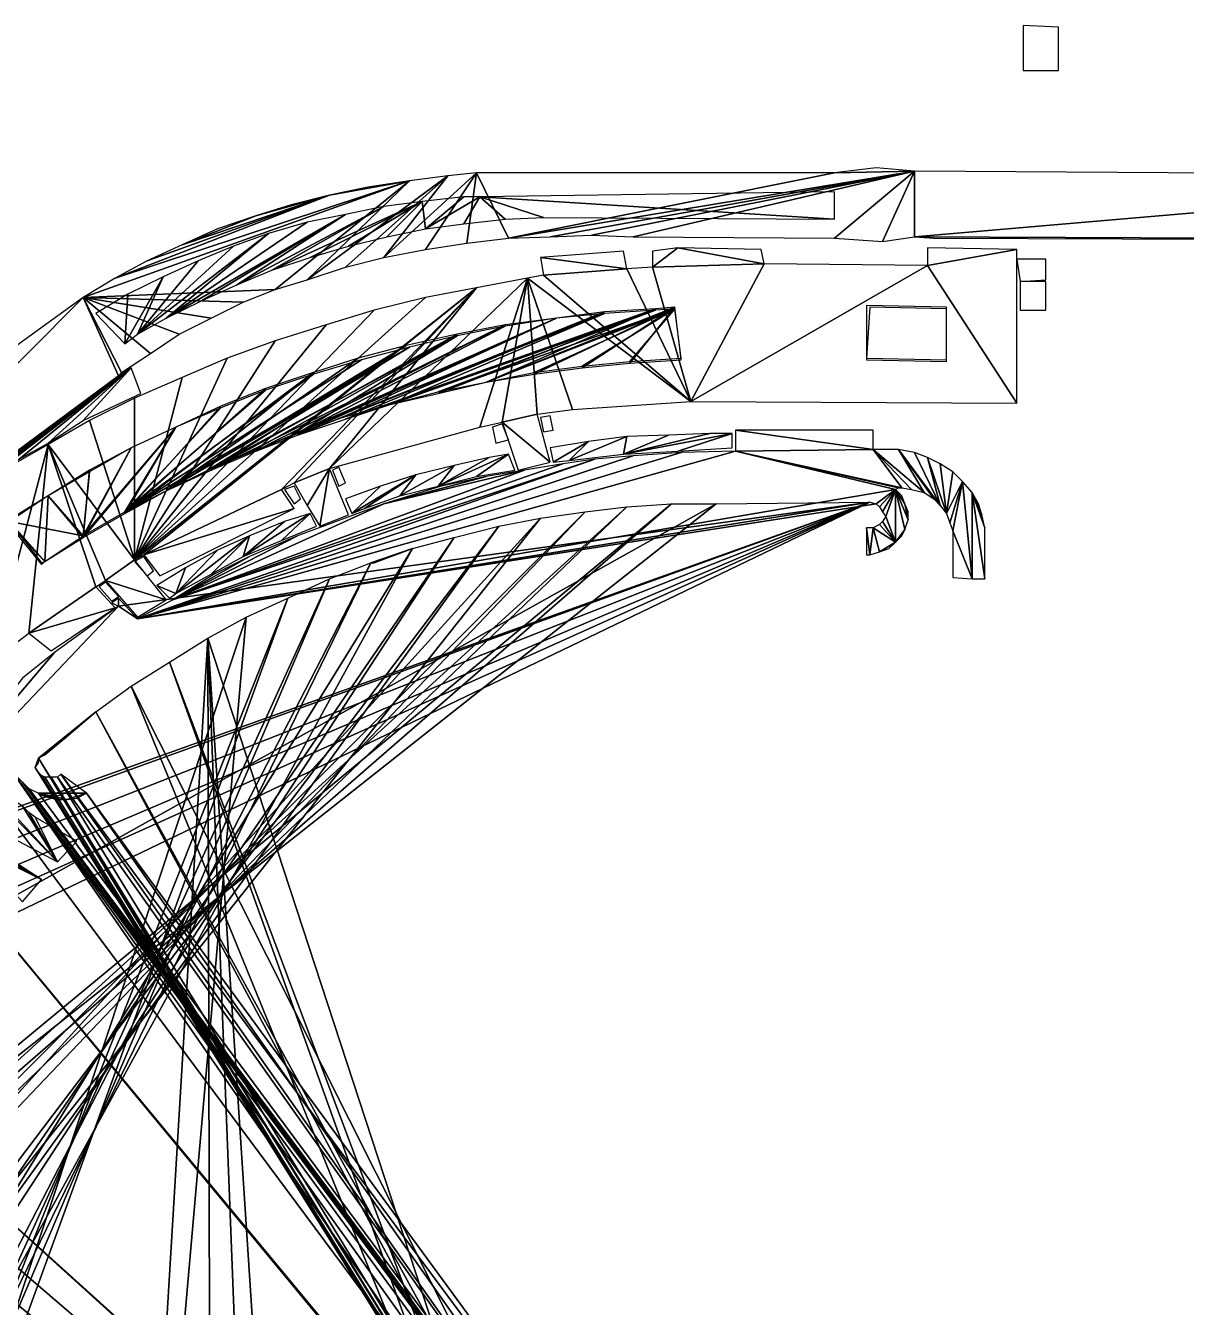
# Model space of a CAD drawing. Extents: x -35430092 to -35393830, y 11991942 to 12015432.
# Drawn here: x -35412700 to -35411689, y 12007379 to 12008494 of the extents above; entities that cross this region are included whole.
import ezdxf

# ---------------------------------------------------------------- set-up
doc = ezdxf.new("R2010")
doc.units = 0

msp = doc.modelspace()

# ---------------------------------------------------------------- linework, layer by layer
at = {"layer": 'mg_to_dxf', "color": 52}
for points in [[(-35411800.71, 12008455.28), (-35411800.71, 12008492.86), (-35411831.34, 12008494.25), (-35411831.34, 12008455.28)], [(-35412454.97, 12008272.92), (-35412454.97, 12008272.92), (-35412421.56, 12008284.06), (-35412332.47, 12008363.4)], [(-35412365.88, 12008359.23), (-35412365.88, 12008359.23), (-35412454.97, 12008272.92), (-35412332.47, 12008363.4)], [(-35412388.15, 12008292.41), (-35412388.15, 12008292.41), (-35412332.47, 12008363.4), (-35412421.56, 12008284.06)], [(-35412307.42, 12008366.19), (-35412307.42, 12008366.19), (-35412332.47, 12008363.4), (-35412388.15, 12008292.41)], [(-35412307.42, 12008366.19), (-35412307.42, 12008366.19), (-35412388.15, 12008292.41), (-35412351.96, 12008299.37)], [(-35412351.96, 12008299.37), (-35412351.96, 12008299.37), (-35412315.77, 12008304.94), (-35412307.42, 12008366.19)], [(-35412315.77, 12008304.94), (-35412315.77, 12008304.94), (-35412279.58, 12008309.11), (-35412307.42, 12008366.19)], [(-35412279.58, 12008309.11), (-35412279.58, 12008309.11), (-35411995.6, 12008366.19), (-35412307.42, 12008366.19)], [(-35411926, 12008367.58), (-35411926, 12008367.58), (-35411995.6, 12008366.19), (-35412279.58, 12008309.11)], [(-35412243.38, 12008310.51), (-35412243.38, 12008310.51), (-35411926, 12008367.58), (-35412279.58, 12008309.11)], [(-35412207.19, 12008311.9), (-35412207.19, 12008311.9), (-35411926, 12008367.58), (-35412243.38, 12008310.51)], [(-35412171, 12008310.51), (-35412171, 12008310.51), (-35411926, 12008367.58), (-35412207.19, 12008311.9)], [(-35411926, 12008367.58), (-35411926, 12008367.58), (-35412171, 12008310.51), (-35411995.6, 12008309.11)], [(-35411926, 12008367.58), (-35411926, 12008367.58), (-35411959.41, 12008370.36), (-35411995.6, 12008366.19)], [(-35411953.84, 12008306.33), (-35411953.84, 12008306.33), (-35411926, 12008367.58), (-35411995.6, 12008309.11)], [(-35411926, 12008367.58), (-35411926, 12008367.58), (-35411953.84, 12008306.33), (-35411926, 12008310.51)], [(-35411307.93, 12008363.4), (-35411307.93, 12008363.4), (-35411926, 12008367.58), (-35411926, 12008310.51)], [(-35410678.73, 12008304.94), (-35410678.73, 12008304.94), (-35411307.93, 12008363.4), (-35411926, 12008310.51)], [(-35412649.86, 12008257.61), (-35412649.86, 12008257.61), (-35412365.88, 12008359.23), (-35412622.02, 12008274.31)], [(-35412365.88, 12008359.23), (-35412365.88, 12008359.23), (-35412649.86, 12008257.61), (-35412482.81, 12008264.57)], [(-35412622.02, 12008274.31), (-35412622.02, 12008274.31), (-35412365.88, 12008359.23), (-35412435.48, 12008346.7)], [(-35412365.88, 12008359.23), (-35412365.88, 12008359.23), (-35412482.81, 12008264.57), (-35412454.97, 12008272.92)], [(-35412435.48, 12008346.7), (-35412435.48, 12008346.7), (-35412365.88, 12008359.23), (-35412402.07, 12008353.66)], [(-35412594.18, 12008289.63), (-35412594.18, 12008289.63), (-35412622.02, 12008274.31), (-35412435.48, 12008346.7)], [(-35412594.18, 12008289.63), (-35412594.18, 12008289.63), (-35412435.48, 12008346.7), (-35412563.55, 12008303.55)], [(-35412563.55, 12008303.55), (-35412563.55, 12008303.55), (-35412435.48, 12008346.7), (-35412499.52, 12008328.6)], [(-35412499.52, 12008328.6), (-35412499.52, 12008328.6), (-35412435.48, 12008346.7), (-35412468.89, 12008338.35)], [(-35412354.75, 12008341.13), (-35412354.75, 12008341.13), (-35412388.15, 12008336.95), (-35412485.6, 12008281.27)], [(-35412452.19, 12008292.41), (-35412452.19, 12008292.41), (-35412354.75, 12008341.13), (-35412485.6, 12008281.27)], [(-35412418.78, 12008302.15), (-35412418.78, 12008302.15), (-35412354.75, 12008341.13), (-35412452.19, 12008292.41)], [(-35412385.37, 12008310.51), (-35412385.37, 12008310.51), (-35412354.75, 12008341.13), (-35412418.78, 12008302.15)], [(-35412351.96, 12008317.47), (-35412351.96, 12008317.47), (-35412354.75, 12008341.13), (-35412385.37, 12008310.51)], [(-35412351.96, 12008317.47), (-35412351.96, 12008317.47), (-35412318.55, 12008345.31), (-35412354.75, 12008341.13)], [(-35412304.63, 12008345.31), (-35412304.63, 12008345.31), (-35412318.55, 12008345.31), (-35412351.96, 12008317.47)], [(-35412304.63, 12008345.31), (-35412304.63, 12008345.31), (-35412351.96, 12008317.47), (-35412318.55, 12008321.64)], [(-35412304.63, 12008345.31), (-35412304.63, 12008345.31), (-35412318.55, 12008321.64), (-35412282.36, 12008325.82)], [(-35412304.63, 12008345.31), (-35412304.63, 12008345.31), (-35411995.6, 12008325.82), (-35411995.6, 12008349.48)], [(-35412248.95, 12008327.21), (-35412248.95, 12008327.21), (-35411995.6, 12008325.82), (-35412304.63, 12008345.31)], [(-35412248.95, 12008327.21), (-35412248.95, 12008327.21), (-35412304.63, 12008345.31), (-35412282.36, 12008325.82)], [(-35412421.56, 12008329.99), (-35412421.56, 12008329.99), (-35412454.97, 12008323.03), (-35412577.47, 12008239.51)], [(-35412546.85, 12008254.82), (-35412546.85, 12008254.82), (-35412421.56, 12008329.99), (-35412577.47, 12008239.51)], [(-35412516.22, 12008268.75), (-35412516.22, 12008268.75), (-35412421.56, 12008329.99), (-35412546.85, 12008254.82)], [(-35412388.15, 12008336.95), (-35412388.15, 12008336.95), (-35412421.56, 12008329.99), (-35412516.22, 12008268.75)], [(-35412485.6, 12008281.27), (-35412485.6, 12008281.27), (-35412388.15, 12008336.95), (-35412516.22, 12008268.75)], [(-35412577.47, 12008239.51), (-35412577.47, 12008239.51), (-35412454.97, 12008323.03), (-35412488.38, 12008313.29)], [(-35412532.93, 12008317.47), (-35412532.93, 12008317.47), (-35412563.55, 12008303.55), (-35412499.52, 12008328.6)], [(-35412488.38, 12008313.29), (-35412488.38, 12008313.29), (-35412519.01, 12008302.15), (-35412602.53, 12008225.59)], [(-35412577.47, 12008239.51), (-35412577.47, 12008239.51), (-35412488.38, 12008313.29), (-35412602.53, 12008225.59)], [(-35411926, 12008310.51), (-35411926, 12008310.51), (-35411909.29, 12008309.11), (-35410678.73, 12008304.94)], [(-35412602.53, 12008225.59), (-35412602.53, 12008225.59), (-35412519.01, 12008302.15), (-35412549.63, 12008289.63)], [(-35412176.56, 12008282.67), (-35412176.56, 12008282.67), (-35412179.35, 12008297.98), (-35412251.73, 12008292.41)], [(-35412154.29, 12008284.06), (-35412154.29, 12008284.06), (-35412132.02, 12008300.76), (-35412154.29, 12008297.98)], [(-35412056.85, 12008286.84), (-35412056.85, 12008286.84), (-35412132.02, 12008300.76), (-35412154.29, 12008284.06)], [(-35412056.85, 12008286.84), (-35412056.85, 12008286.84), (-35412059.63, 12008299.37), (-35412132.02, 12008300.76)], [(-35411914.86, 12008285.45), (-35411914.86, 12008285.45), (-35411836.91, 12008299.37), (-35411914.86, 12008300.76)], [(-35411836.91, 12008165.73), (-35411836.91, 12008165.73), (-35411836.91, 12008299.37), (-35411914.86, 12008285.45)], [(-35412602.53, 12008225.59), (-35412602.53, 12008225.59), (-35412549.63, 12008289.63), (-35412580.25, 12008275.71)], [(-35412176.56, 12008282.67), (-35412176.56, 12008282.67), (-35412251.73, 12008292.41), (-35412248.95, 12008277.1)], [(-35412154.29, 12008284.06), (-35412154.29, 12008284.06), (-35412120.88, 12008167.13), (-35412056.85, 12008286.84)], [(-35412120.88, 12008167.13), (-35412120.88, 12008167.13), (-35411914.86, 12008285.45), (-35412056.85, 12008286.84)], [(-35412120.88, 12008167.13), (-35412120.88, 12008167.13), (-35411836.91, 12008165.73), (-35411914.86, 12008285.45)], [(-35411811.85, 12008291.02), (-35411836.91, 12008291.02), (-35411834.12, 12008271.53), (-35411811.85, 12008272.92)], [(-35412613.66, 12008217.24), (-35412613.66, 12008217.24), (-35412580.25, 12008275.71), (-35412610.88, 12008260.39)], [(-35412602.53, 12008225.59), (-35412602.53, 12008225.59), (-35412580.25, 12008275.71), (-35412613.66, 12008217.24)], [(-35412262.87, 12008274.31), (-35412262.87, 12008274.31), (-35412307.42, 12008265.96), (-35412435.48, 12008108.66)], [(-35412262.87, 12008274.31), (-35412262.87, 12008274.31), (-35412435.48, 12008108.66), (-35412304.63, 12008144.85)], [(-35412262.87, 12008274.31), (-35412262.87, 12008274.31), (-35412304.63, 12008144.85), (-35412285.14, 12008149.03)], [(-35412262.87, 12008274.31), (-35412262.87, 12008274.31), (-35412285.14, 12008149.03), (-35412254.52, 12008155.99)], [(-35412262.87, 12008274.31), (-35412262.87, 12008274.31), (-35412120.88, 12008167.13), (-35412248.95, 12008277.1)], [(-35412223.89, 12008160.17), (-35412223.89, 12008160.17), (-35412120.88, 12008167.13), (-35412262.87, 12008274.31)], [(-35412223.89, 12008160.17), (-35412223.89, 12008160.17), (-35412262.87, 12008274.31), (-35412254.52, 12008155.99)], [(-35412248.95, 12008277.1), (-35412248.95, 12008277.1), (-35412120.88, 12008167.13), (-35412176.56, 12008282.67)], [(-35412176.56, 12008282.67), (-35412176.56, 12008282.67), (-35412120.88, 12008167.13), (-35412154.29, 12008284.06)], [(-35412482.81, 12008264.57), (-35412482.81, 12008264.57), (-35412649.86, 12008257.61), (-35412510.65, 12008253.43)], [(-35412605.31, 12008029.31), (-35412605.31, 12008029.31), (-35412307.42, 12008265.96), (-35412351.96, 12008257.61)], [(-35412596.96, 12008033.49), (-35412596.96, 12008033.49), (-35412307.42, 12008265.96), (-35412605.31, 12008029.31)], [(-35412477.24, 12008090.56), (-35412477.24, 12008090.56), (-35412307.42, 12008265.96), (-35412596.96, 12008033.49)], [(-35412466.11, 12008096.13), (-35412466.11, 12008096.13), (-35412307.42, 12008265.96), (-35412477.24, 12008090.56)], [(-35412435.48, 12008108.66), (-35412435.48, 12008108.66), (-35412307.42, 12008265.96), (-35412466.11, 12008096.13)], [(-35411811.85, 12008246.47), (-35411811.85, 12008271.53), (-35411834.12, 12008271.53), (-35411834.12, 12008246.47)], [(-35412649.86, 12008257.61), (-35412649.86, 12008257.61), (-35412775.14, 12008167.13), (-35412995.08, 12007910.99)], [(-35412649.86, 12008257.61), (-35412649.86, 12008257.61), (-35412995.08, 12007910.99), (-35412619.23, 12008189.4)], [(-35412649.86, 12008257.61), (-35412649.86, 12008257.61), (-35412619.23, 12008189.4), (-35412616.45, 12008192.18)], [(-35412649.86, 12008257.61), (-35412649.86, 12008257.61), (-35412591.39, 12008208.89), (-35412566.33, 12008225.59)], [(-35412649.86, 12008257.61), (-35412649.86, 12008257.61), (-35412616.45, 12008192.18), (-35412591.39, 12008208.89)], [(-35412649.86, 12008257.61), (-35412649.86, 12008257.61), (-35412566.33, 12008225.59), (-35412538.49, 12008239.51)], [(-35412510.65, 12008253.43), (-35412510.65, 12008253.43), (-35412649.86, 12008257.61), (-35412538.49, 12008239.51)], [(-35412613.66, 12008217.24), (-35412613.66, 12008217.24), (-35412610.88, 12008260.39), (-35412638.72, 12008243.69)], [(-35412605.31, 12008029.31), (-35412605.31, 12008029.31), (-35412351.96, 12008257.61), (-35412396.51, 12008246.47)], [(-35412438.27, 12008233.94), (-35412438.27, 12008233.94), (-35412605.31, 12008029.31), (-35412396.51, 12008246.47)], [(-35412196.05, 12008245.08), (-35412196.05, 12008245.08), (-35412237.81, 12008239.51), (-35412463.32, 12008137.89)], [(-35412421.56, 12008151.81), (-35412421.56, 12008151.81), (-35412196.05, 12008245.08), (-35412463.32, 12008137.89)], [(-35412196.05, 12008243.69), (-35412196.05, 12008243.69), (-35412237.81, 12008239.51), (-35412424.35, 12008153.21)], [(-35412382.59, 12008164.34), (-35412382.59, 12008164.34), (-35412196.05, 12008243.69), (-35412424.35, 12008153.21)], [(-35412151.51, 12008247.86), (-35412151.51, 12008247.86), (-35412196.05, 12008245.08), (-35412421.56, 12008151.81)], [(-35412382.59, 12008164.34), (-35412382.59, 12008164.34), (-35412151.51, 12008247.86), (-35412421.56, 12008151.81)], [(-35412340.82, 12008174.09), (-35412340.82, 12008174.09), (-35412151.51, 12008247.86), (-35412382.59, 12008164.34)], [(-35412151.51, 12008246.47), (-35412151.51, 12008246.47), (-35412196.05, 12008243.69), (-35412382.59, 12008164.34)], [(-35412340.82, 12008175.48), (-35412340.82, 12008175.48), (-35412151.51, 12008246.47), (-35412382.59, 12008164.34)], [(-35412134.8, 12008247.86), (-35412134.8, 12008247.86), (-35412151.51, 12008246.47), (-35412340.82, 12008175.48)], [(-35412134.8, 12008247.86), (-35412134.8, 12008247.86), (-35412340.82, 12008175.48), (-35412299.06, 12008183.83)], [(-35412299.06, 12008183.83), (-35412299.06, 12008183.83), (-35412151.51, 12008247.86), (-35412340.82, 12008174.09)], [(-35412134.8, 12008249.26), (-35412134.8, 12008249.26), (-35412151.51, 12008247.86), (-35412299.06, 12008183.83)], [(-35412134.8, 12008249.26), (-35412134.8, 12008249.26), (-35412299.06, 12008183.83), (-35412257.3, 12008190.79)], [(-35412134.8, 12008247.86), (-35412134.8, 12008247.86), (-35412299.06, 12008183.83), (-35412257.3, 12008192.18)], [(-35412134.8, 12008249.26), (-35412134.8, 12008249.26), (-35412257.3, 12008190.79), (-35412215.54, 12008196.36)], [(-35412134.8, 12008247.86), (-35412134.8, 12008247.86), (-35412257.3, 12008192.18), (-35412215.54, 12008197.75)], [(-35412173.78, 12008200.54), (-35412173.78, 12008200.54), (-35412134.8, 12008249.26), (-35412215.54, 12008196.36)], [(-35412173.78, 12008201.93), (-35412173.78, 12008201.93), (-35412134.8, 12008247.86), (-35412215.54, 12008197.75)], [(-35412173.78, 12008200.54), (-35412173.78, 12008200.54), (-35412129.24, 12008203.32), (-35412134.8, 12008249.26)], [(-35412173.78, 12008201.93), (-35412173.78, 12008201.93), (-35412129.24, 12008204.71), (-35412134.8, 12008247.86)], [(-35411967.76, 12008203.32), (-35411898.16, 12008201.93), (-35411898.16, 12008249.26), (-35411967.76, 12008250.65)], [(-35411967.76, 12008204.71), (-35411898.16, 12008203.32), (-35411898.16, 12008247.86), (-35411964.97, 12008249.26)], [(-35412482.81, 12008220.02), (-35412482.81, 12008220.02), (-35412605.31, 12008029.31), (-35412438.27, 12008233.94)], [(-35412282.36, 12008233.94), (-35412282.36, 12008233.94), (-35412324.12, 12008225.59), (-35412538.49, 12008107.27)], [(-35412502.3, 12008122.58), (-35412502.3, 12008122.58), (-35412282.36, 12008233.94), (-35412538.49, 12008107.27)], [(-35412237.81, 12008239.51), (-35412237.81, 12008239.51), (-35412282.36, 12008233.94), (-35412502.3, 12008122.58)], [(-35412463.32, 12008137.89), (-35412463.32, 12008137.89), (-35412237.81, 12008239.51), (-35412502.3, 12008122.58)], [(-35412237.81, 12008239.51), (-35412237.81, 12008239.51), (-35412282.36, 12008232.55), (-35412463.32, 12008139.29)], [(-35412424.35, 12008153.21), (-35412424.35, 12008153.21), (-35412237.81, 12008239.51), (-35412463.32, 12008139.29)], [(-35412463.32, 12008139.29), (-35412463.32, 12008139.29), (-35412282.36, 12008232.55), (-35412324.12, 12008224.2)], [(-35412524.57, 12008204.71), (-35412524.57, 12008204.71), (-35412605.31, 12008029.31), (-35412482.81, 12008220.02)], [(-35412324.12, 12008224.2), (-35412324.12, 12008224.2), (-35412365.88, 12008214.46), (-35412541.28, 12008107.27)], [(-35412502.3, 12008123.97), (-35412502.3, 12008123.97), (-35412324.12, 12008224.2), (-35412541.28, 12008107.27)], [(-35412538.49, 12008107.27), (-35412538.49, 12008107.27), (-35412324.12, 12008225.59), (-35412368.67, 12008215.85)], [(-35412463.32, 12008139.29), (-35412463.32, 12008139.29), (-35412324.12, 12008224.2), (-35412502.3, 12008123.97)], [(-35412365.88, 12008214.46), (-35412365.88, 12008214.46), (-35412407.64, 12008203.32), (-35412613.66, 12008071.08)], [(-35412577.47, 12008089.17), (-35412577.47, 12008089.17), (-35412365.88, 12008214.46), (-35412613.66, 12008071.08)], [(-35412368.67, 12008215.85), (-35412368.67, 12008215.85), (-35412410.43, 12008204.71), (-35412577.47, 12008089.17)], [(-35412538.49, 12008107.27), (-35412538.49, 12008107.27), (-35412368.67, 12008215.85), (-35412577.47, 12008089.17)], [(-35412541.28, 12008107.27), (-35412541.28, 12008107.27), (-35412365.88, 12008214.46), (-35412577.47, 12008089.17)], [(-35412608.1, 12008196.36), (-35412608.1, 12008196.36), (-35412981.16, 12007917.95), (-35412766.79, 12008075.25)], [(-35412608.1, 12008196.36), (-35412608.1, 12008196.36), (-35412616.45, 12008190.79), (-35412981.16, 12007917.95)], [(-35412608.1, 12008196.36), (-35412608.1, 12008196.36), (-35412766.79, 12008075.25), (-35412725.03, 12008105.88)], [(-35412705.54, 12008117.01), (-35412705.54, 12008117.01), (-35412608.1, 12008196.36), (-35412725.03, 12008105.88)], [(-35412680.48, 12008130.93), (-35412680.48, 12008130.93), (-35412608.1, 12008196.36), (-35412705.54, 12008117.01)], [(-35412608.1, 12008196.36), (-35412608.1, 12008196.36), (-35412680.48, 12008130.93), (-35412649.86, 12008150.42)], [(-35412649.86, 12008150.42), (-35412649.86, 12008150.42), (-35412599.74, 12008174.09), (-35412608.1, 12008196.36)], [(-35412613.66, 12008071.08), (-35412613.66, 12008071.08), (-35412407.64, 12008203.32), (-35412449.4, 12008190.79)], [(-35412563.55, 12008188.01), (-35412563.55, 12008188.01), (-35412605.31, 12008029.31), (-35412524.57, 12008204.71)], [(-35412577.47, 12008089.17), (-35412577.47, 12008089.17), (-35412410.43, 12008204.71), (-35412449.4, 12008192.18)], [(-35412995.08, 12007910.99), (-35412995.08, 12007910.99), (-35412972.81, 12007926.3), (-35412619.23, 12008189.4)], [(-35412613.66, 12008069.68), (-35412613.66, 12008069.68), (-35412449.4, 12008192.18), (-35412491.16, 12008178.26)], [(-35412577.47, 12008089.17), (-35412577.47, 12008089.17), (-35412449.4, 12008192.18), (-35412613.66, 12008069.68)], [(-35412613.66, 12008071.08), (-35412613.66, 12008071.08), (-35412449.4, 12008190.79), (-35412491.16, 12008176.87)], [(-35412605.31, 12008169.91), (-35412605.31, 12008169.91), (-35412605.31, 12008029.31), (-35412563.55, 12008188.01)], [(-35412613.66, 12008069.68), (-35412613.66, 12008069.68), (-35412491.16, 12008178.26), (-35412530.14, 12008162.95)], [(-35412613.66, 12008071.08), (-35412613.66, 12008071.08), (-35412491.16, 12008176.87), (-35412530.14, 12008161.56)], [(-35412605.31, 12008169.91), (-35412605.31, 12008169.91), (-35412644.29, 12008150.42), (-35412605.31, 12008029.31)], [(-35412569.12, 12008144.85), (-35412569.12, 12008144.85), (-35412613.66, 12008069.68), (-35412530.14, 12008162.95)], [(-35412569.12, 12008144.85), (-35412569.12, 12008144.85), (-35412613.66, 12008071.08), (-35412530.14, 12008161.56)], [(-35412285.14, 12008149.03), (-35412285.14, 12008149.03), (-35412243.38, 12008114.23), (-35412254.52, 12008155.99)], [(-35412248.95, 12008140.68), (-35412240.6, 12008142.07), (-35412243.38, 12008154.6), (-35412251.73, 12008153.21)], [(-35412644.29, 12008150.42), (-35412644.29, 12008150.42), (-35412680.48, 12008129.54), (-35412605.31, 12008029.31)], [(-35412608.1, 12008126.76), (-35412608.1, 12008126.76), (-35412649.86, 12008050.2), (-35412569.12, 12008144.85)], [(-35412649.86, 12008050.2), (-35412649.86, 12008050.2), (-35412613.66, 12008071.08), (-35412569.12, 12008144.85)], [(-35412569.12, 12008144.85), (-35412569.12, 12008144.85), (-35412608.1, 12008126.76), (-35412649.86, 12008048.8)], [(-35412649.86, 12008048.8), (-35412649.86, 12008048.8), (-35412613.66, 12008069.68), (-35412569.12, 12008144.85)], [(-35412293.5, 12008144.85), (-35412290.71, 12008130.93), (-35412279.58, 12008133.72), (-35412285.14, 12008147.64)], [(-35412285.14, 12008149.03), (-35412285.14, 12008149.03), (-35412271.22, 12008107.27), (-35412243.38, 12008114.23)], [(-35411962.19, 12008125.37), (-35411962.19, 12008125.37), (-35412081.91, 12008142.07), (-35412081.91, 12008123.97)], [(-35411962.19, 12008125.37), (-35411962.19, 12008125.37), (-35411962.19, 12008142.07), (-35412081.91, 12008142.07)], [(-35412680.48, 12008129.54), (-35412680.48, 12008129.54), (-35412719.46, 12008107.27), (-35412730.59, 12007940.22)], [(-35412697.19, 12007965.28), (-35412697.19, 12007965.28), (-35412680.48, 12008129.54), (-35412730.59, 12007940.22)], [(-35412638.72, 12008005.65), (-35412638.72, 12008005.65), (-35412680.48, 12008129.54), (-35412697.19, 12007965.28)], [(-35412630.37, 12008011.22), (-35412630.37, 12008011.22), (-35412680.48, 12008129.54), (-35412638.72, 12008005.65)], [(-35412680.48, 12008129.54), (-35412680.48, 12008129.54), (-35412630.37, 12008011.22), (-35412605.31, 12008029.31)], [(-35412240.6, 12008114.23), (-35412240.6, 12008114.23), (-35412209.97, 12008132.33), (-35412243.38, 12008126.76)], [(-35412226.68, 12008115.62), (-35412226.68, 12008115.62), (-35412209.97, 12008132.33), (-35412240.6, 12008114.23)], [(-35412226.68, 12008115.62), (-35412226.68, 12008115.62), (-35412176.56, 12008136.5), (-35412209.97, 12008132.33)], [(-35412179.35, 12008121.19), (-35412179.35, 12008121.19), (-35412176.56, 12008136.5), (-35412226.68, 12008115.62)], [(-35412084.69, 12008139.29), (-35412084.69, 12008139.29), (-35412104.18, 12008139.29), (-35412179.35, 12008121.19)], [(-35412179.35, 12008121.19), (-35412179.35, 12008121.19), (-35412104.18, 12008139.29), (-35412140.37, 12008137.89)], [(-35412132.02, 12008123.97), (-35412132.02, 12008123.97), (-35412084.69, 12008139.29), (-35412179.35, 12008121.19)], [(-35412179.35, 12008121.19), (-35412179.35, 12008121.19), (-35412140.37, 12008137.89), (-35412176.56, 12008136.5)], [(-35412132.02, 12008123.97), (-35412132.02, 12008123.97), (-35412084.69, 12008126.76), (-35412084.69, 12008139.29)], [(-35412644.29, 12008105.88), (-35412644.29, 12008105.88), (-35412649.86, 12008050.2), (-35412608.1, 12008126.76)], [(-35412649.86, 12008048.8), (-35412649.86, 12008048.8), (-35412608.1, 12008126.76), (-35412644.29, 12008107.27)], [(-35412081.91, 12008123.97), (-35412081.91, 12008123.97), (-35412129.24, 12008122.58), (-35412602.53, 12007977.81)], [(-35411942.7, 12008090.56), (-35411942.7, 12008090.56), (-35412081.91, 12008123.97), (-35412602.53, 12007977.81)], [(-35412602.53, 12007977.81), (-35412602.53, 12007977.81), (-35412129.24, 12008122.58), (-35412171, 12008119.8)], [(-35412602.53, 12007977.81), (-35412602.53, 12007977.81), (-35412171, 12008119.8), (-35412204.41, 12008117.01)], [(-35412602.53, 12007977.81), (-35412602.53, 12007977.81), (-35412204.41, 12008117.01), (-35412571.9, 12007994.51)], [(-35412571.9, 12007994.51), (-35412571.9, 12007994.51), (-35412204.41, 12008117.01), (-35412232.25, 12008112.84)], [(-35412279.58, 12008121.19), (-35412279.58, 12008121.19), (-35412296.28, 12008118.41), (-35412340.82, 12008093.35)], [(-35412307.42, 12008101.7), (-35412307.42, 12008101.7), (-35412279.58, 12008121.19), (-35412340.82, 12008093.35)], [(-35412340.82, 12008093.35), (-35412340.82, 12008093.35), (-35412296.28, 12008118.41), (-35412326.9, 12008111.44)], [(-35412307.42, 12008101.7), (-35412307.42, 12008101.7), (-35412274.01, 12008107.27), (-35412279.58, 12008121.19)], [(-35411937.13, 12008091.96), (-35411937.13, 12008091.96), (-35411962.19, 12008125.37), (-35412081.91, 12008123.97)], [(-35411939.92, 12008091.96), (-35411939.92, 12008091.96), (-35411937.13, 12008091.96), (-35412081.91, 12008123.97)], [(-35411942.7, 12008090.56), (-35411942.7, 12008090.56), (-35411939.92, 12008091.96), (-35412081.91, 12008123.97)], [(-35411917.65, 12008087.78), (-35411917.65, 12008087.78), (-35411939.92, 12008125.37), (-35411962.19, 12008125.37)], [(-35411928.78, 12008090.56), (-35411928.78, 12008090.56), (-35411917.65, 12008087.78), (-35411962.19, 12008125.37)], [(-35411937.13, 12008091.96), (-35411937.13, 12008091.96), (-35411928.78, 12008090.56), (-35411962.19, 12008125.37)], [(-35411939.92, 12008125.37), (-35411939.92, 12008125.37), (-35411903.73, 12008076.64), (-35411926, 12008122.58)], [(-35411909.29, 12008082.21), (-35411909.29, 12008082.21), (-35411903.73, 12008076.64), (-35411939.92, 12008125.37)], [(-35411917.65, 12008087.78), (-35411917.65, 12008087.78), (-35411909.29, 12008082.21), (-35411939.92, 12008125.37)], [(-35411903.73, 12008076.64), (-35411903.73, 12008076.64), (-35411914.86, 12008118.41), (-35411926, 12008122.58)], [(-35411914.86, 12008118.41), (-35411914.86, 12008118.41), (-35411898.16, 12008069.68), (-35411903.73, 12008112.84)], [(-35411903.73, 12008076.64), (-35411903.73, 12008076.64), (-35411898.16, 12008069.68), (-35411914.86, 12008118.41)], [(-35412649.86, 12008048.8), (-35412649.86, 12008048.8), (-35412644.29, 12008107.27), (-35412680.48, 12008085)], [(-35412644.29, 12008105.88), (-35412644.29, 12008105.88), (-35412680.48, 12008085), (-35412649.86, 12008050.2)], [(-35412571.9, 12007994.51), (-35412571.9, 12007994.51), (-35412232.25, 12008112.84), (-35412265.65, 12008107.27)], [(-35412571.9, 12007994.51), (-35412571.9, 12007994.51), (-35412265.65, 12008107.27), (-35412388.15, 12008078.04)], [(-35412466.11, 12008096.13), (-35412466.11, 12008096.13), (-35412454.97, 12008076.64), (-35412435.48, 12008108.66)], [(-35412435.48, 12008108.66), (-35412435.48, 12008108.66), (-35412454.97, 12008076.64), (-35412443.84, 12008058.55)], [(-35412435.48, 12008108.66), (-35412435.48, 12008108.66), (-35412443.84, 12008058.55), (-35412418.78, 12008068.29)], [(-35412427.13, 12008093.35), (-35412421.56, 12008096.13), (-35412427.13, 12008110.05), (-35412432.7, 12008107.27)], [(-35412265.65, 12008107.27), (-35412265.65, 12008107.27), (-35412299.06, 12008101.7), (-35412388.15, 12008078.04)], [(-35412374.23, 12008085), (-35412374.23, 12008085), (-35412326.9, 12008111.44), (-35412360.31, 12008103.09)], [(-35412374.23, 12008085), (-35412374.23, 12008085), (-35412340.82, 12008093.35), (-35412326.9, 12008111.44)], [(-35411903.73, 12008112.84), (-35411903.73, 12008112.84), (-35411898.16, 12008069.68), (-35411892.59, 12008105.88)], [(-35411898.16, 12008069.68), (-35411898.16, 12008069.68), (-35411884.24, 12008097.52), (-35411892.59, 12008105.88)], [(-35412415.99, 12008069.68), (-35412415.99, 12008069.68), (-35412360.31, 12008103.09), (-35412390.94, 12008093.35)], [(-35412404.86, 12008073.86), (-35412404.86, 12008073.86), (-35412360.31, 12008103.09), (-35412415.99, 12008069.68)], [(-35412404.86, 12008073.86), (-35412404.86, 12008073.86), (-35412374.23, 12008085), (-35412360.31, 12008103.09)], [(-35412388.15, 12008078.04), (-35412388.15, 12008078.04), (-35412299.06, 12008101.7), (-35412338.04, 12008093.35)], [(-35411898.16, 12008069.68), (-35411898.16, 12008069.68), (-35411895.37, 12008061.33), (-35411884.24, 12008097.52)], [(-35411884.24, 12008097.52), (-35411884.24, 12008097.52), (-35411895.37, 12008061.33), (-35411892.59, 12008054.37)], [(-35411892.59, 12008054.37), (-35411892.59, 12008054.37), (-35411875.88, 12008012.61), (-35411884.24, 12008097.52)], [(-35411884.24, 12008097.52), (-35411884.24, 12008097.52), (-35411875.88, 12008012.61), (-35411875.88, 12008087.78)], [(-35412680.48, 12008085), (-35412680.48, 12008085), (-35412716.67, 12008062.72), (-35412683.27, 12008027.92)], [(-35412649.86, 12008050.2), (-35412649.86, 12008050.2), (-35412680.48, 12008085), (-35412713.89, 12008062.72)], [(-35412649.86, 12008048.8), (-35412649.86, 12008048.8), (-35412680.48, 12008085), (-35412683.27, 12008027.92)], [(-35411942.7, 12008090.56), (-35411942.7, 12008090.56), (-35412602.53, 12007977.81), (-35411959.41, 12008078.04)], [(-35412596.96, 12008033.49), (-35412596.96, 12008033.49), (-35412466.11, 12008073.86), (-35412477.24, 12008090.56)], [(-35412474.46, 12008090.56), (-35412466.11, 12008078.04), (-35412460.54, 12008082.21), (-35412466.11, 12008093.35)], [(-35412415.99, 12008069.68), (-35412415.99, 12008069.68), (-35412390.94, 12008093.35), (-35412421.56, 12008082.21)], [(-35411959.41, 12008078.04), (-35411959.41, 12008078.04), (-35411956.62, 12008075.25), (-35411942.7, 12008090.56)], [(-35411956.62, 12008075.25), (-35411956.62, 12008075.25), (-35411953.84, 12008071.08), (-35411942.7, 12008090.56)], [(-35411953.84, 12008071.08), (-35411953.84, 12008071.08), (-35411951.05, 12008066.9), (-35411942.7, 12008090.56)], [(-35411951.05, 12008066.9), (-35411951.05, 12008066.9), (-35411942.7, 12008044.63), (-35411942.7, 12008090.56)], [(-35411937.13, 12008085), (-35411937.13, 12008085), (-35411942.7, 12008090.56), (-35411934.35, 12008078.04)], [(-35411942.7, 12008090.56), (-35411942.7, 12008090.56), (-35411931.57, 12008064.12), (-35411934.35, 12008078.04)], [(-35411942.7, 12008090.56), (-35411942.7, 12008090.56), (-35411934.35, 12008055.76), (-35411931.57, 12008064.12)], [(-35411942.7, 12008044.63), (-35411942.7, 12008044.63), (-35411934.35, 12008055.76), (-35411942.7, 12008090.56)], [(-35411870.32, 12008078.04), (-35411870.32, 12008078.04), (-35411875.88, 12008087.78), (-35411867.53, 12008068.29)], [(-35411875.88, 12008087.78), (-35411875.88, 12008087.78), (-35411864.75, 12008057.16), (-35411867.53, 12008068.29)], [(-35411875.88, 12008087.78), (-35411875.88, 12008087.78), (-35411864.75, 12008012.61), (-35411864.75, 12008057.16)], [(-35411875.88, 12008087.78), (-35411875.88, 12008087.78), (-35411875.88, 12008012.61), (-35411864.75, 12008012.61)], [(-35412137.59, 12008078.04), (-35412137.59, 12008078.04), (-35412953.32, 12007369.49), (-35412176.56, 12008075.25)], [(-35412137.59, 12008078.04), (-35412137.59, 12008078.04), (-35412953.32, 12007402.9), (-35412953.32, 12007369.49)], [(-35412098.61, 12008078.04), (-35412098.61, 12008078.04), (-35412953.32, 12007402.9), (-35412137.59, 12008078.04)], [(-35412098.61, 12008078.04), (-35412098.61, 12008078.04), (-35412905.99, 12007627.02), (-35412953.32, 12007402.9)], [(-35412176.56, 12008075.25), (-35412176.56, 12008075.25), (-35412953.32, 12007369.49), (-35412950.54, 12007334.69)], [(-35412176.56, 12008075.25), (-35412176.56, 12008075.25), (-35412950.54, 12007334.69), (-35412212.76, 12008071.08)], [(-35411964.97, 12008079.43), (-35411964.97, 12008079.43), (-35412905.99, 12007627.02), (-35412098.61, 12008078.04)], [(-35411964.97, 12008079.43), (-35411964.97, 12008079.43), (-35412892.07, 12007661.82), (-35412905.99, 12007627.02)], [(-35412892.07, 12007661.82), (-35412892.07, 12007661.82), (-35411964.97, 12008079.43), (-35412875.37, 12007692.44)], [(-35412875.37, 12007692.44), (-35412875.37, 12007692.44), (-35411964.97, 12008079.43), (-35412853.09, 12007730.03)], [(-35412853.09, 12007730.03), (-35412853.09, 12007730.03), (-35411964.97, 12008079.43), (-35412828.04, 12007767.61)], [(-35412828.04, 12007767.61), (-35412828.04, 12007767.61), (-35411964.97, 12008079.43), (-35412825.25, 12007771.79)], [(-35411964.97, 12008079.43), (-35411964.97, 12008079.43), (-35412619.23, 12007988.95), (-35412825.25, 12007771.79)], [(-35411964.97, 12008079.43), (-35411964.97, 12008079.43), (-35412602.53, 12007977.81), (-35412619.23, 12007988.95)], [(-35411964.97, 12008079.43), (-35411964.97, 12008079.43), (-35412602.53, 12007977.81), (-35411964.97, 12008079.43)], [(-35411959.41, 12008078.04), (-35411959.41, 12008078.04), (-35412602.53, 12007977.81), (-35411964.97, 12008079.43)], [(-35412596.96, 12008033.49), (-35412596.96, 12008033.49), (-35412583.04, 12008015.39), (-35412466.11, 12008073.86)], [(-35412571.9, 12007994.51), (-35412571.9, 12007994.51), (-35412388.15, 12008078.04), (-35412463.32, 12008050.2)], [(-35411934.35, 12008078.04), (-35411934.35, 12008078.04), (-35411931.57, 12008064.12), (-35411931.57, 12008071.08)], [(-35412212.76, 12008071.08), (-35412212.76, 12008071.08), (-35412950.54, 12007334.69), (-35412944.97, 12007302.67)], [(-35412212.76, 12008071.08), (-35412212.76, 12008071.08), (-35412944.97, 12007302.67), (-35412251.73, 12008065.51)], [(-35412251.73, 12008065.51), (-35412251.73, 12008065.51), (-35412944.97, 12007302.67), (-35412928.26, 12007213.58)], [(-35412251.73, 12008065.51), (-35412251.73, 12008065.51), (-35412928.26, 12007213.58), (-35412287.93, 12008058.55)], [(-35412683.27, 12008027.92), (-35412683.27, 12008027.92), (-35412716.67, 12008062.72), (-35412686.05, 12008025.14)], [(-35412649.86, 12008050.2), (-35412649.86, 12008050.2), (-35412713.89, 12008062.72), (-35412683.27, 12008027.92)], [(-35412683.27, 12008027.92), (-35412683.27, 12008027.92), (-35412713.89, 12008062.72), (-35412686.05, 12008026.53)], [(-35412452.19, 12008069.68), (-35412452.19, 12008069.68), (-35412474.46, 12008062.72), (-35412510.65, 12008032.1)], [(-35412477.24, 12008046.02), (-35412477.24, 12008046.02), (-35412452.19, 12008069.68), (-35412510.65, 12008032.1)], [(-35412510.65, 12008032.1), (-35412510.65, 12008032.1), (-35412474.46, 12008062.72), (-35412505.08, 12008050.2)], [(-35412477.24, 12008046.02), (-35412477.24, 12008046.02), (-35412446.62, 12008058.55), (-35412452.19, 12008069.68)], [(-35411953.84, 12008062.72), (-35411953.84, 12008062.72), (-35411956.62, 12008059.94), (-35411942.7, 12008044.63)], [(-35411951.05, 12008066.9), (-35411951.05, 12008066.9), (-35411953.84, 12008062.72), (-35411942.7, 12008044.63)], [(-35412287.93, 12008058.55), (-35412287.93, 12008058.55), (-35412928.26, 12007213.58), (-35412919.91, 12007184.35)], [(-35412287.93, 12008058.55), (-35412287.93, 12008058.55), (-35412919.91, 12007184.35), (-35412326.9, 12008048.8)], [(-35412505.08, 12008032.1), (-35412505.08, 12008032.1), (-35412571.9, 12007994.51), (-35412463.32, 12008050.2)], [(-35412505.08, 12008050.2), (-35412505.08, 12008050.2), (-35412532.93, 12008037.67), (-35412569.12, 12008000.08)], [(-35412538.49, 12008016.79), (-35412538.49, 12008016.79), (-35412505.08, 12008050.2), (-35412569.12, 12008000.08)], [(-35412505.08, 12008050.2), (-35412505.08, 12008050.2), (-35412538.49, 12008016.79), (-35412510.65, 12008032.1)], [(-35411962.19, 12008057.16), (-35411962.19, 12008057.16), (-35411967.76, 12008057.16), (-35411964.97, 12008033.49)], [(-35411964.97, 12008033.49), (-35411964.97, 12008033.49), (-35411967.76, 12008057.16), (-35411967.76, 12008033.49)], [(-35411956.62, 12008036.27), (-35411956.62, 12008036.27), (-35411962.19, 12008057.16), (-35411964.97, 12008033.49)], [(-35411956.62, 12008059.94), (-35411956.62, 12008059.94), (-35411962.19, 12008057.16), (-35411942.7, 12008044.63)], [(-35411942.7, 12008044.63), (-35411942.7, 12008044.63), (-35411962.19, 12008057.16), (-35411956.62, 12008036.27)], [(-35411942.7, 12008044.63), (-35411942.7, 12008044.63), (-35411937.13, 12008050.2), (-35411934.35, 12008055.76)], [(-35411892.59, 12008054.37), (-35411892.59, 12008054.37), (-35411892.59, 12008014), (-35411875.88, 12008012.61)], [(-35412326.9, 12008048.8), (-35412326.9, 12008048.8), (-35412919.91, 12007184.35), (-35412908.78, 12007157.9)], [(-35412326.9, 12008048.8), (-35412326.9, 12008048.8), (-35412908.78, 12007157.9), (-35412363.1, 12008039.06)], [(-35412363.1, 12008039.06), (-35412363.1, 12008039.06), (-35412908.78, 12007157.9), (-35412880.93, 12007093.87)], [(-35412363.1, 12008039.06), (-35412363.1, 12008039.06), (-35412880.93, 12007093.87), (-35412399.29, 12008026.53)], [(-35412399.29, 12008026.53), (-35412399.29, 12008026.53), (-35412396.51, 12008026.53), (-35412363.1, 12008039.06)], [(-35411948.27, 12008039.06), (-35411948.27, 12008039.06), (-35411942.7, 12008044.63), (-35411956.62, 12008036.27)], [(-35412630.37, 12008011.22), (-35412630.37, 12008011.22), (-35412577.47, 12007994.51), (-35412605.31, 12008029.31)], [(-35412594.18, 12008015.39), (-35412588.61, 12008019.57), (-35412596.96, 12008032.1), (-35412605.31, 12008027.92)], [(-35412535.71, 12008016.79), (-35412535.71, 12008016.79), (-35412571.9, 12007994.51), (-35412505.08, 12008032.1)], [(-35412569.12, 12008000.08), (-35412569.12, 12008000.08), (-35412532.93, 12008037.67), (-35412560.77, 12008022.35)], [(-35412399.29, 12008026.53), (-35412399.29, 12008026.53), (-35412880.93, 12007093.87), (-35412867.01, 12007067.42)], [(-35412399.29, 12008026.53), (-35412399.29, 12008026.53), (-35412867.01, 12007067.42), (-35412435.48, 12008012.61)], [(-35412569.12, 12008000.08), (-35412569.12, 12008000.08), (-35412560.77, 12008022.35), (-35412585.82, 12008007.04)], [(-35412435.48, 12008012.61), (-35412435.48, 12008012.61), (-35412867.01, 12007067.42), (-35412850.31, 12007040.97)], [(-35412435.48, 12008012.61), (-35412435.48, 12008012.61), (-35412850.31, 12007040.97), (-35412471.68, 12007995.91)], [(-35412697.19, 12007965.28), (-35412697.19, 12007965.28), (-35412622.02, 12007987.55), (-35412638.72, 12008005.65)], [(-35412635.94, 12008005.65), (-35412624.8, 12007993.12), (-35412619.23, 12007997.3), (-35412630.37, 12008009.83)], [(-35412630.37, 12008011.22), (-35412630.37, 12008011.22), (-35412602.53, 12007979.2), (-35412577.47, 12007994.51)], [(-35412569.12, 12008000.08), (-35412569.12, 12008000.08), (-35412585.82, 12008007.04), (-35412574.69, 12007995.91)], [(-35412471.68, 12007995.91), (-35412471.68, 12007995.91), (-35412850.31, 12007040.97), (-35412830.82, 12007010.34)], [(-35412471.68, 12007995.91), (-35412471.68, 12007995.91), (-35412830.82, 12007010.34), (-35412507.87, 12007979.2)], [(-35412619.23, 12007995.91), (-35412619.23, 12007995.91), (-35412624.8, 12007991.73), (-35412619.23, 12007988.95)], [(-35412602.53, 12007977.81), (-35412602.53, 12007977.81), (-35412619.23, 12007995.91), (-35412619.23, 12007988.95)], [(-35412619.23, 12007988.95), (-35412619.23, 12007988.95), (-35412674.91, 12007948.58), (-35412825.25, 12007771.79)], [(-35412697.19, 12007965.28), (-35412697.19, 12007965.28), (-35412677.7, 12007949.97), (-35412622.02, 12007987.55)], [(-35412507.87, 12007979.2), (-35412507.87, 12007979.2), (-35412830.82, 12007010.34), (-35412610.88, 12006804.32)], [(-35412507.87, 12007979.2), (-35412507.87, 12007979.2), (-35412610.88, 12006804.32), (-35412541.28, 12007961.1)], [(-35412538.49, 12006762.56), (-35412538.49, 12006762.56), (-35412541.28, 12007961.1), (-35412610.88, 12006804.32)], [(-35412541.28, 12007961.1), (-35412541.28, 12007961.1), (-35412112.53, 12006652.59), (-35412574.69, 12007940.22)], [(-35412541.28, 12007961.1), (-35412541.28, 12007961.1), (-35412538.49, 12006762.56), (-35412493.95, 12006741.68)], [(-35412460.54, 12006727.76), (-35412460.54, 12006727.76), (-35412541.28, 12007961.1), (-35412493.95, 12006741.68)], [(-35412112.53, 12006652.59), (-35412112.53, 12006652.59), (-35412541.28, 12007961.1), (-35412460.54, 12006727.76)], [(-35412825.25, 12007771.79), (-35412825.25, 12007771.79), (-35412674.91, 12007948.58), (-35412702.75, 12007926.3)], [(-35412574.69, 12007940.22), (-35412574.69, 12007940.22), (-35412090.26, 12006651.2), (-35412608.1, 12007919.34)], [(-35412574.69, 12007940.22), (-35412574.69, 12007940.22), (-35412112.53, 12006652.59), (-35412090.26, 12006651.2)], [(-35412608.1, 12007919.34), (-35412608.1, 12007919.34), (-35411967.76, 12006647.02), (-35412638.72, 12007897.07)], [(-35412608.1, 12007919.34), (-35412608.1, 12007919.34), (-35412090.26, 12006651.2), (-35411967.76, 12006647.02)], [(-35412688.83, 12007856.7), (-35412688.83, 12007856.7), (-35412666.56, 12007873.41), (-35412638.72, 12007897.07)], [(-35412638.72, 12007897.07), (-35412638.72, 12007897.07), (-35411953.84, 12006647.02), (-35412688.83, 12007856.7)], [(-35412638.72, 12007897.07), (-35412638.72, 12007897.07), (-35411967.76, 12006647.02), (-35411953.84, 12006647.02)], [(-35412688.83, 12007856.7), (-35412688.83, 12007856.7), (-35412683.27, 12007859.49), (-35412666.56, 12007873.41)], [(-35412691.62, 12007848.35), (-35412691.62, 12007848.35), (-35412688.83, 12007852.53), (-35412688.83, 12007856.7)], [(-35412688.83, 12007856.7), (-35412688.83, 12007856.7), (-35411942.7, 12006648.41), (-35412691.62, 12007848.35)], [(-35412688.83, 12007856.7), (-35412688.83, 12007856.7), (-35411953.84, 12006647.02), (-35411942.7, 12006648.41)], [(-35412738.95, 12007838.61), (-35412738.95, 12007838.61), (-35411906.51, 12006719.41), (-35412786.28, 12007782.92)], [(-35412711.11, 12007844.17), (-35412711.11, 12007844.17), (-35411906.51, 12006719.41), (-35412738.95, 12007838.61)], [(-35412738.95, 12007838.61), (-35412738.95, 12007838.61), (-35412736.16, 12007831.65), (-35412672.13, 12007766.22)], [(-35412738.95, 12007838.61), (-35412738.95, 12007838.61), (-35412672.13, 12007766.22), (-35412702.75, 12007814.94)], [(-35412711.11, 12007844.17), (-35412711.11, 12007844.17), (-35411928.78, 12006716.62), (-35411906.51, 12006719.41)], [(-35411928.78, 12006716.62), (-35411928.78, 12006716.62), (-35412711.11, 12007844.17), (-35411906.51, 12006748.64)], [(-35411906.51, 12006748.64), (-35411906.51, 12006748.64), (-35412711.11, 12007844.17), (-35411900.94, 12006758.39)], [(-35412702.75, 12007835.82), (-35412702.75, 12007835.82), (-35411900.94, 12006758.39), (-35412711.11, 12007844.17)], [(-35412691.62, 12007848.35), (-35412691.62, 12007848.35), (-35411942.7, 12006648.41), (-35412688.83, 12007844.17)], [(-35412688.83, 12007844.17), (-35412688.83, 12007844.17), (-35411942.7, 12006648.41), (-35412686.05, 12007841.39)], [(-35412686.05, 12007841.39), (-35412686.05, 12007841.39), (-35411942.7, 12006648.41), (-35412683.27, 12007840)], [(-35412683.27, 12007840), (-35412683.27, 12007840), (-35411942.7, 12006648.41), (-35412677.7, 12007840)], [(-35412677.7, 12007840), (-35412677.7, 12007840), (-35411942.7, 12006648.41), (-35412672.13, 12007840)], [(-35412672.13, 12007840), (-35412672.13, 12007840), (-35411870.32, 12006706.88), (-35412669.35, 12007842.78)], [(-35412672.13, 12007840), (-35412672.13, 12007840), (-35411942.7, 12006648.41), (-35411870.32, 12006706.88)], [(-35412669.35, 12007842.78), (-35412669.35, 12007842.78), (-35411867.53, 12006761.17), (-35412647.07, 12007826.08)], [(-35412669.35, 12007842.78), (-35412669.35, 12007842.78), (-35411870.32, 12006706.88), (-35411867.53, 12006761.17)], [(-35412669.35, 12007842.78), (-35412669.35, 12007842.78), (-35411870.32, 12006706.88), (-35412669.35, 12007842.78)], [(-35412672.13, 12007766.22), (-35412672.13, 12007766.22), (-35412736.16, 12007831.65), (-35412711.11, 12007787.1)], [(-35412702.75, 12007835.82), (-35412702.75, 12007835.82), (-35411900.94, 12006758.39)], [(-35412697.19, 12007830.25), (-35412697.19, 12007830.25), (-35411898.16, 12006761.17), (-35412702.75, 12007835.82)], [(-35412702.75, 12007835.82), (-35412702.75, 12007835.82), (-35411898.16, 12006761.17), (-35411900.94, 12006758.39)], [(-35412688.83, 12007826.08), (-35412688.83, 12007826.08), (-35411898.16, 12006761.17), (-35412697.19, 12007830.25)], [(-35412663.78, 12007820.51), (-35412663.78, 12007820.51), (-35412688.83, 12007826.08), (-35412672.13, 12007820.51)], [(-35412647.07, 12007826.08), (-35412647.07, 12007826.08), (-35412688.83, 12007826.08), (-35412663.78, 12007820.51)], [(-35412688.83, 12007826.08), (-35412688.83, 12007826.08), (-35412683.27, 12007823.29), (-35412672.13, 12007820.51)], [(-35412647.07, 12007826.08), (-35412647.07, 12007826.08), (-35411898.16, 12006761.17), (-35412688.83, 12007826.08)], [(-35412647.07, 12007826.08), (-35412647.07, 12007826.08), (-35412663.78, 12007820.51), (-35412655.42, 12007821.9)], [(-35412647.07, 12007826.08), (-35412647.07, 12007826.08), (-35411867.53, 12006761.17), (-35411898.16, 12006761.17)], [(-35412702.75, 12007814.94), (-35412702.75, 12007814.94), (-35412672.13, 12007766.22), (-35412697.19, 12007809.37)], [(-35412697.19, 12007809.37), (-35412697.19, 12007809.37), (-35412672.13, 12007766.22), (-35412691.62, 12007805.2)], [(-35412672.13, 12007766.22), (-35412672.13, 12007766.22), (-35412655.42, 12007784.32), (-35412691.62, 12007805.2)], [(-35412786.28, 12007782.92), (-35412786.28, 12007782.92), (-35411903.73, 12006719.41), (-35412864.23, 12007589.43)], [(-35412786.28, 12007782.92), (-35412786.28, 12007782.92), (-35411906.51, 12006719.41), (-35411903.73, 12006719.41)], [(-35412786.28, 12007782.92), (-35412786.28, 12007782.92), (-35411906.51, 12006719.41)], [(-35412750.08, 12007782.92), (-35412750.08, 12007782.92), (-35412686.05, 12007750.91), (-35412738.95, 12007781.53)], [(-35412750.08, 12007782.92), (-35412750.08, 12007782.92), (-35412702.75, 12007731.42), (-35412686.05, 12007750.91)], [(-35412738.95, 12007781.53), (-35412738.95, 12007781.53), (-35412686.05, 12007750.91), (-35412725.03, 12007775.96)], [(-35412864.23, 12007589.43), (-35412864.23, 12007589.43), (-35411898.16, 12006718.02), (-35412875.37, 12007557.41)], [(-35412864.23, 12007589.43), (-35412864.23, 12007589.43), (-35411903.73, 12006719.41), (-35411898.16, 12006718.02)], [(-35412875.37, 12007557.41), (-35412875.37, 12007557.41), (-35411898.16, 12006718.02), (-35412883.72, 12007525.4)], [(-35412883.72, 12007525.4), (-35412883.72, 12007525.4), (-35411898.16, 12006718.02), (-35412889.29, 12007491.99)], [(-35412889.29, 12007491.99), (-35412889.29, 12007491.99), (-35411898.16, 12006718.02), (-35412894.86, 12007458.58)], [(-35412894.86, 12007458.58), (-35412894.86, 12007458.58), (-35411898.16, 12006718.02), (-35412900.42, 12007401.51)], [(-35412900.42, 12007401.51), (-35412900.42, 12007401.51), (-35411914.86, 12006694.35), (-35412900.42, 12007369.49)], [(-35412900.42, 12007401.51), (-35412900.42, 12007401.51), (-35411898.16, 12006718.02), (-35411914.86, 12006694.35)]]:
    msp.add_3dface(points, dxfattribs=at)

doc.saveas('drawing.dxf')
